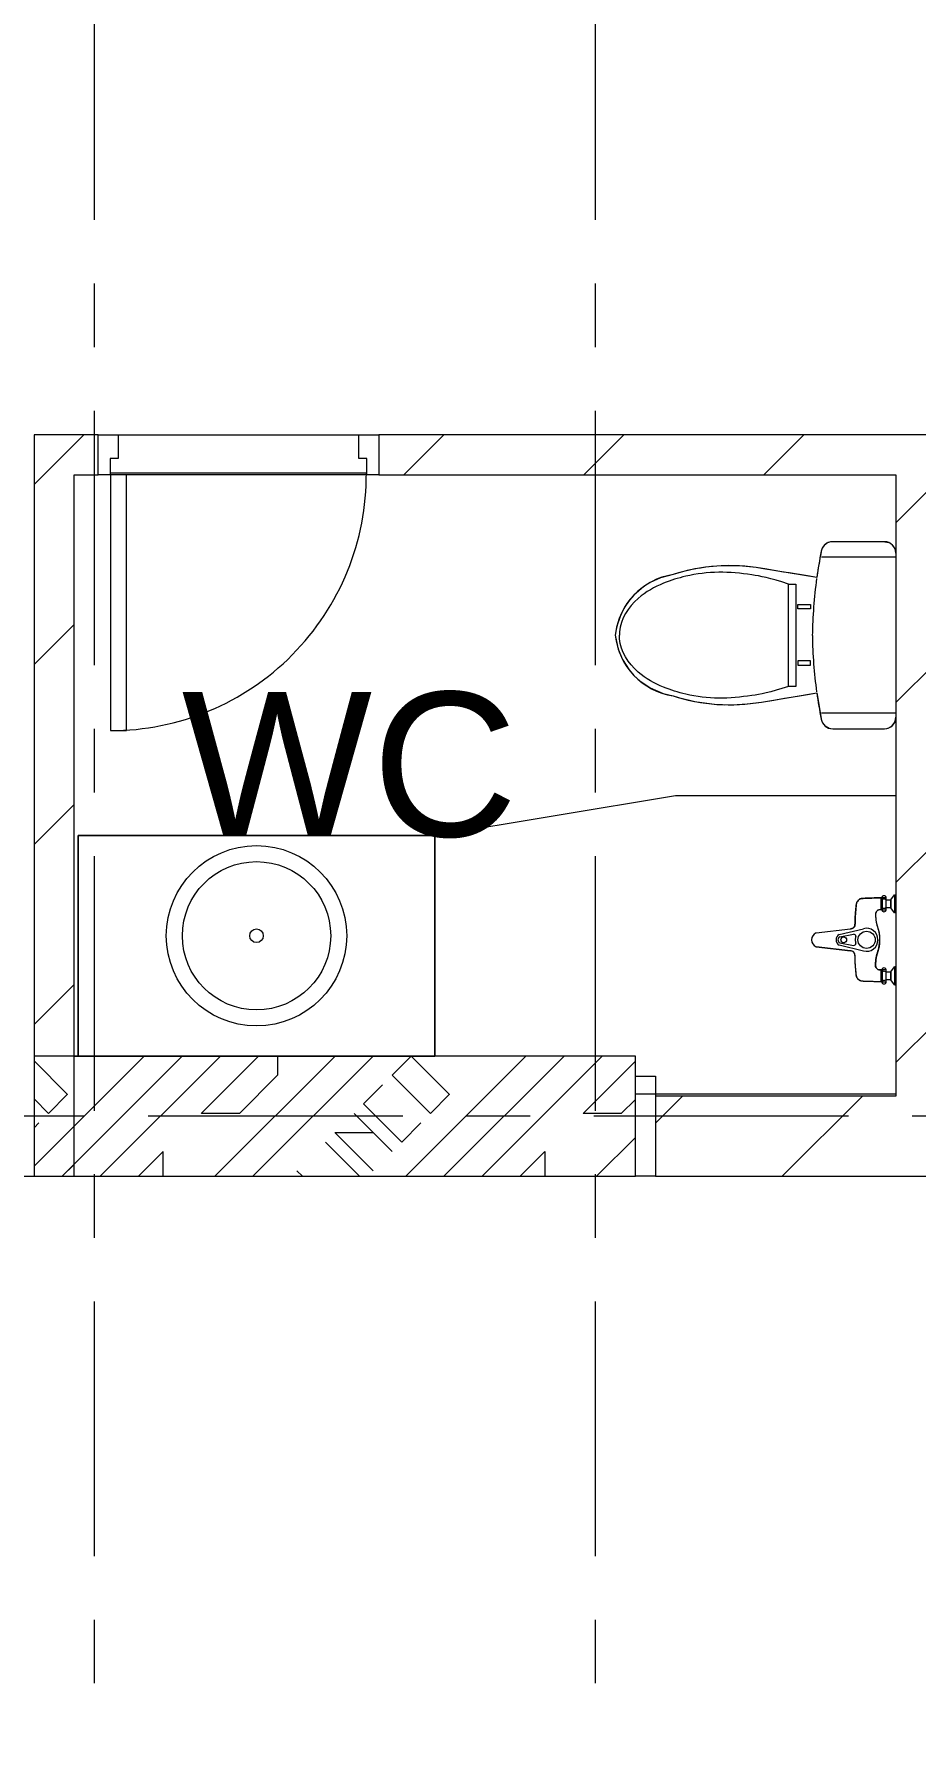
# Model space of a CAD drawing. Header units: millimetres. Extents: x -20144 to 117583, y -11426 to 48263.
# Drawn here: x 23300 to 25500, y 31408 to 35650 of the extents above; entities that cross this region are included whole.
import ezdxf

# ---------------------------------------------------------------- set-up
doc = ezdxf.new("R2010")
doc.units = ezdxf.units.MM
doc.linetypes.add('Grid Line', pattern=[22.225, 12.7, -3.175, 3.175, -3.175])
for name, color, linetype, lineweight in [('CHU', 181, 'Continuous', 5), ('CUA', 31, 'Continuous', 9), ('HATCH-TUONG', 152, 'Continuous', 9), ('NET CAT', 3, 'Continuous', 5), ('NET-CAT', 3, 'Continuous', 9), ('NET-THAY', 2, 'Continuous', 15), ('THIET-BI', 44, 'Continuous', 5), ('TRUC', 225, 'Continuous', 5)]:
    doc.layers.add(name, color=color, linetype=linetype, lineweight=lineweight)
doc.styles.add('Arial', font='arial.ttf', dxfattribs={"height": 360})
pattern_1 = [(45, (0, 0), (-224.5064, 224.5064), [])]

# ---------------------------------------------------------------- blocks, each defined once
blk = doc.blocks.new('X-XI - X-XI-V33-MẶT BẰNG TẦNG 24')
at = {"layer": 'THIET-BI'}
for p, q in [((-230.6, -16.8), (-233.2, -33.2)), ((-233.2, -29), (-233.2, -157.9)), ((-233.2, -29), (-233.2, -157.9)), ((-233.2, -33.2), (-233.2, -45)), ((-227.9, -12.2), (-230.6, -16.8)), ((-222, -6.1), (-227.9, -12.2)), ((-212.4, -1.2), (-222, -6.1)), ((-204.7, -0.1), (-212.4, -1.2)), ((-194.6, -0.1), (-194.6, -185.7)), ((194.6, -0.1), (194.6, -186.1)), ((215, -2.1), (204.6, -0.1)), ((219.3, -4.2), (215, -2.1)), ((224.8, -8.5), (219.3, -4.2)), ((227.7, -12), (224.8, -8.5)), ((231.6, -19.3), (227.7, -12)), ((233.2, -29), (231.6, -19.3)), ((233.2, -157.9), (233.2, -29)), ((233.2, -157.9), (233.2, -29)), ((233.2, -157.9), (233.2, -29)), ((-233.2, -45), (-233.2, -157.9)), ((-233.2, -157.9), (-232.9, -162.1)), ((-232.9, -162.1), (-231, -169.1)), ((-231, -169.1), (-228, -174.5)), ((226.5, -176.5), (231.9, -166.7)), ((231.9, -166.7), (233.2, -157.9)), ((-228, -174.5), (-224.2, -178.9)), ((-224.2, -178.9), (-216.9, -183.9)), ((-216.9, -183.9), (-209.4, -186.4)), ((-209.4, -186.4), (-202.4, -187.7)), ((-202.4, -187.7), (-192, -189.7)), ((-192, -189.7), (-184.2, -191.1)), ((-184.2, -191.1), (-168, -193.8)), ((-168, -193.8), (-149.9, -196.6)), ((-143.8, -197.5), (-166.7, -335.2)), ((-143.8, -197.5), (-166.7, -335.2)), ((-149.9, -196.6), (-143.8, -197.5)), ((-143.8, -197.5), (-147.8, -221.1)), ((143.8, -197.5), (212.9, -185.5)), ((166.7, -335.2), (143.8, -197.5)), ((166.7, -335.2), (143.8, -197.5)), ((146.9, -216.1), (143.8, -197.5)), ((212.9, -185.5), (220.8, -181.7)), ((220.8, -181.7), (226.5, -176.5)), ((-147.8, -221.1), (-155.3, -266.3)), ((-127.7, -249.9), (127.7, -249.9)), ((-127.7, -267.8), (-127.7, -249.9)), ((-76.6, -213.5), (-66.1, -213.5)), ((-76.6, -245), (-76.6, -213.5)), ((-66.1, -245), (-76.6, -245)), ((-66.1, -213.5), (-66.1, -245)), ((64, -213.5), (64, -245)), ((74.4, -213.5), (64, -213.5)), ((64, -245), (74.4, -245)), ((74.4, -245), (74.4, -213.5)), ((127.7, -249.9), (127.7, -267.8)), ((151.8, -245.3), (146.9, -216.1)), ((157.2, -277.8), (151.8, -245.3)), ((-157.7, -280.9), (-161.5, -303.8)), ((-155.3, -266.3), (-157.7, -280.9)), ((-8.6, -267.8), (-127.7, -267.8)), ((127.7, -267.8), (-8.6, -267.8)), ((161.7, -304.9), (157.2, -277.8)), ((-164.6, -322), (-168.9, -349)), ((-161.5, -303.8), (-164.6, -322)), ((166.7, -335.2), (161.7, -304.9)), ((171.6, -371), (166.7, -335.2)), ((-171, -365.1), (-172.5, -383)), ((-168.9, -349), (-171, -365.1)), ((173.2, -395.8), (171.6, -371)), ((-172.5, -383), (-173.5, -402.2)), ((-173.5, -402.2), (-173.1, -436.1)), ((173.5, -426.5), (173.2, -395.8)), ((-173.1, -436.1), (-172.5, -446.5)), ((-172.5, -446.5), (-169.6, -474.8)), ((165.2, -502.3), (172.5, -446.5)), ((172.5, -446.5), (173.5, -426.5)), ((-169.6, -474.8), (-166.5, -495.3)), ((-166.5, -495.3), (-161.1, -520.9)), ((161.7, -518.5), (165.2, -502.3)), ((-161.1, -520.9), (-151.4, -555.9)), ((151.4, -555.9), (155.1, -543.7)), ((155.1, -543.7), (161.7, -518.5)), ((-151.4, -555.9), (-143.5, -587)), ((-143.5, -587), (-131.8, -612.8)), ((131.6, -613.2), (145.5, -581)), ((145.5, -581), (151.4, -555.9)), ((-131.8, -612.8), (-121.7, -628.9)), ((-121.7, -628.9), (-100.2, -653.8)), ((114.1, -638.9), (131.6, -613.2)), ((-100.2, -653.8), (-87.5, -664.8)), ((-87.5, -664.8), (-69.9, -676.9)), ((-69.9, -676.9), (-49.6, -687.2)), ((60.8, -681.9), (86, -665.9)), ((86, -665.9), (100.2, -653.8)), ((100.2, -653.8), (114.1, -638.9)), ((-49.6, -687.2), (-19.9, -696.9)), ((-19.9, -696.9), (0, -700.2)), ((0, -700.2), (34.6, -692.9)), ((34.6, -692.9), (60.8, -681.9))]:
    blk.add_line(p, q, dxfattribs=at)
for centre, radius, start, end in [((-204.3, -29), 29, 90.9417, 180), ((-204.3, -29), 29, 90.3287, 180), ((204.3, -29), 29, 0, 89.6713), ((204.3, -29), 29, 360, 89.0583), ((-204.3, -157.9), 29, 180, 259.8599), ((-204.3, -157.9), 29, 180, 259.8599), ((204.3, -157.9), 29, 280.1401, 360), ((204.3, -157.9), 29, 280.1401, 0), ((18.1, 960), 1168.8, 258.7762, 262.0348), ((18.1, 960), 1168.8, 258.7762, 262.0348), ((18.1, 960), 1168.8, 262.1447, 269.1633), ((-16, 957.7), 1166.4, 270.8375, 277.7683), ((-18.1, 960), 1168.8, 277.9652, 281.2238), ((-18.1, 960), 1168.8, 277.9652, 281.2238), ((287.1, -414.4), 460.7, 170.0941, 197.8856), ((287.1, -414.4), 460.7, 170.0941, 197.8856), ((-287.1, -414.4), 460.7, 342.1144, 9.9059), ((-287.1, -414.4), 460.7, 342.1144, 9.9059), ((18.2, -529.6), 171.6, 188.8267, 263.9098), ((18.2, -529.6), 171.6, 188.8267, 263.9098), ((-18.2, -529.6), 171.6, 276.0902, 351.1733), ((-18.2, -529.6), 171.6, 276.0902, 351.1733)]:
    blk.add_arc(centre, radius, start, end, dxfattribs=at)
for points in [[(-127.7, -267.8), (-143.4, -315.6), (-152.2, -364.8), (-160.3, -442.2), (-151, -516.8), (-129.6, -585.3), (-93.5, -652), (-37.5, -689.3), (-2.9, -689.4), (0, -689.4)], [(127.7, -267.8), (143.4, -315.6), (152.2, -364.8), (160.3, -442.2), (151, -516.8), (129.6, -585.3), (93.5, -652), (37.5, -689.3), (2.9, -689.4), (0, -689.4)]]:
    blk.add_open_spline(points, degree=3, knots=[12.724379, 12.724379, 12.724379, 12.724379, 75.096459, 151.912755, 228.70098, 282.501534, 351.034079, 439.49288, 447.51098, 447.51098, 447.51098, 447.51098], dxfattribs=at)
blk = doc.blocks.new('X-LA1 - X-LA-629888-MẶT BẰNG TẦNG 24')
at = {"layer": 'THIET-BI'}
for p, q in [((-445, 550), (445, 550)), ((-445, 0), (-445, 550)), ((445, 550), (-445, 550)), ((-445, 550), (-445, 0)), ((445, 550), (445, 0)), ((445, 0), (445, 550)), ((445, 0), (-445, 0)), ((-445, 0), (445, 0))]:
    blk.add_line(p, q, dxfattribs=at)
for radius in [225, 185, 17]:
    blk.add_circle((0, 300), radius, dxfattribs=at)
blk = doc.blocks.new('CUA WC - Type 1-374201-MẶT BẰNG TẦNG 24')
at = {"layer": 'CUA', "lineweight": 5}
for p, q in [((-248.5, -52.3), (-248.5, 47.7)), ((-248.5, 47.7), (-198.5, 47.7)), ((-198.5, 47.7), (-198.5, -11.3)), ((401.5, 47.7), (451.5, 47.7)), ((401.5, -11.3), (401.5, 47.7)), ((451.5, 47.7), (451.5, -52.3)), ((-218.5, -11.3), (-218.5, -52.3)), ((-198.5, -11.3), (-218.5, -11.3)), ((421.5, -11.3), (401.5, -11.3)), ((421.5, -52.3), (421.5, -11.3)), ((-218.5, -52.3), (-248.5, -52.3)), ((451.5, -52.3), (421.5, -52.3))]:
    blk.add_line(p, q, dxfattribs=at)
at = {"layer": 'CUA'}
for p, q in [((-177.5, -52.3), (-217.5, -52.3)), ((-217.5, -52.3), (-217.5, -690.3)), ((-177.5, -690.3), (-177.5, -52.3)), ((-217.5, -690.3), (-177.5, -690.3))]:
    blk.add_line(p, q, dxfattribs=at)
at = {"layer": 'CUA', "lineweight": 5}
blk.add_arc((-217.5, -52.3), 638, 270, 0.5, dxfattribs=at)
blk = doc.blocks.new('X-SEN - X-SEN-626363-MẶT BẰNG TẦNG 24')
at = {"layer": 'THIET-BI'}
for p, q in [((-27.3, 113.1), (-17.5, 199.2)), ((-17.5, 199.2), (-27.3, 113.1)), ((17.5, 199.2), (27.3, 113.1)), ((17.5, 199.2), (27.3, 113.1)), ((-12.9, 141.7), (-27.6, 80.8)), ((-7.7, 139.6), (-13.8, 105.5)), ((7.7, 139.6), (13.8, 105.5)), ((12.9, 141.7), (27.6, 80.8)), ((-112.5, 3.8), (-99.9, 12.6)), ((-112.5, 3.8), (-99.9, 12.6)), ((-112.5, 0), (-112.5, 3.8)), ((-112.5, 3.8), (-112.5, 0)), ((-67.5, 3.8), (-112.5, 3.8)), ((-67.5, 0), (-112.5, 0)), ((-112.5, 0), (-67.5, 0)), ((-107.2, 34.3), (-105.1, 34.3)), ((-107.2, 34.3), (-72.8, 34.3)), ((-99.9, 25.3), (-107.2, 25.3)), ((-72.8, 25.3), (-107.2, 25.3)), ((-105.1, 34.3), (-105.1, 37.2)), ((-105.1, 37.2), (-74.9, 37.2)), ((-105.1, 34.3), (-105.1, 37.2)), ((-74.9, 34.3), (-105.1, 34.3)), ((-99.9, 12.6), (-99.9, 25.3)), ((-99.9, 12.6), (-99.9, 25.3)), ((-99.9, 12.6), (-80.1, 12.6)), ((-80.1, 12.6), (-99.9, 12.6)), ((-80.1, 25.3), (-80.1, 12.6)), ((-72.8, 25.3), (-80.1, 25.3)), ((-80.1, 25.3), (-80.1, 12.6)), ((-80.1, 12.6), (-67.5, 3.8)), ((-80.1, 12.6), (-67.5, 3.8)), ((-74.9, 37.2), (-74.9, 34.3)), ((-74.9, 37.2), (-74.9, 34.3)), ((-74.9, 34.3), (-72.8, 34.3)), ((-67.5, 3.8), (-67.5, 0)), ((-67.5, 0), (-67.5, 3.8)), ((67.5, 3.8), (80.1, 12.6)), ((67.5, 3.8), (80.1, 12.6)), ((67.5, 0), (67.5, 3.8)), ((112.5, 3.8), (67.5, 3.8)), ((67.5, 0), (67.5, 3.8)), ((112.5, 0), (67.5, 0)), ((112.5, 0), (67.5, 0)), ((72.8, 34.3), (74.9, 34.3)), ((72.8, 34.3), (107.2, 34.3)), ((80.1, 25.3), (72.8, 25.3)), ((107.2, 25.3), (72.8, 25.3)), ((74.9, 34.3), (74.9, 37.2)), ((74.9, 37.2), (105.1, 37.2)), ((74.9, 34.3), (74.9, 37.2)), ((105.1, 34.3), (74.9, 34.3)), ((80.1, 12.6), (80.1, 25.3)), ((80.1, 12.6), (80.1, 25.3)), ((99.9, 12.6), (80.1, 12.6)), ((80.1, 12.6), (99.9, 12.6)), ((99.9, 12.6), (80.1, 12.6)), ((99.9, 25.3), (99.9, 12.6)), ((107.2, 25.3), (99.9, 25.3)), ((99.9, 25.3), (99.9, 12.6)), ((99.9, 12.6), (112.5, 3.8)), ((99.9, 12.6), (112.5, 3.8)), ((105.1, 37.2), (105.1, 34.3)), ((105.1, 37.2), (105.1, 34.3)), ((105.1, 34.3), (107.2, 34.3)), ((112.5, 3.8), (112.5, 0)), ((112.5, 3.8), (112.5, 0))]:
    blk.add_line(p, q, dxfattribs=at)
for centre, radius in [((0, 130.1), 7.2), ((0, 73.2), 21.5)]:
    blk.add_circle(centre, radius, dxfattribs=at)
for centre, radius, start, end in [((0, 191), 19.3, 25.0481, 154.9519), ((0, 191), 19.3, 25.0481, 154.9519), ((0, 134.7), 14.7, 28.4144, 151.5856), ((0, 136.6), 8.24, 21.1294, 158.8706), ((-9.4, 104.7), 4.5, 169.8444, 285.9297), ((-0.4, 73.2), 28.3, 89.2517, 105.9297), ((0.4, 73.2), 28.3, 74.0703, 90.7483), ((9.4, 104.7), 4.5, 254.0703, 10.1556), ((-0.4, 73.2), 28.3, 164.3307, 270.7483), ((0.4, 73.2), 28.3, 269.2517, 15.6693), ((-102.9, 29.8), 6.9, 148.0246, 211.9754), ((-102.9, 29.8), 6.9, 148.0246, 211.9754), ((-107.2, 32.5), 1.8, 90, 148.0246), ((-107.2, 32.5), 1.8, 90, 148.0246), ((-107.2, 27.1), 1.8, 211.9754, 270), ((-107.2, 27.1), 1.8, 211.9754, 270), ((-112.5, 29.8), 6.9, 319.2845, 40.7155), ((-94.4, 29.8), 6.9, 139.2845, 220.7155), ((-85.4, 29.8), 6.9, 319.2845, 40.7155), ((-67.5, 29.8), 6.9, 139.2845, 220.7155), ((-72.8, 32.5), 1.8, 31.9754, 90), ((-72.8, 32.5), 1.8, 31.9754, 90), ((-72.8, 27.1), 1.8, 270, 328.0246), ((-72.8, 27.1), 1.8, 270, 328.0246), ((-77.1, 29.8), 6.9, 328.0246, 31.9754), ((-77.1, 29.8), 6.9, 328.0246, 31.9754), ((77.1, 29.8), 6.9, 148.0246, 211.9754), ((77.1, 29.8), 6.9, 148.0246, 211.9754), ((72.8, 32.5), 1.8, 90, 148.0246), ((72.8, 32.5), 1.8, 90, 148.0246), ((72.8, 27.1), 1.8, 211.9754, 270), ((72.8, 27.1), 1.8, 211.9754, 270), ((67.5, 29.8), 6.9, 319.2845, 40.7155), ((85.6, 29.8), 6.9, 139.2845, 220.7155), ((94.6, 29.8), 6.9, 319.2845, 40.7155), ((112.5, 29.8), 6.9, 139.2845, 220.7155), ((107.2, 32.5), 1.8, 31.9754, 90), ((107.2, 32.5), 1.8, 31.9754, 90), ((107.2, 27.1), 1.8, 270, 328.0246), ((107.2, 27.1), 1.8, 270, 328.0246), ((102.9, 29.8), 6.9, 328.0246, 31.9754), ((102.9, 29.8), 6.9, 328.0246, 31.9754)]:
    blk.add_arc(centre, radius, start, end, dxfattribs=at)
for points, knots in [([(-105.1, 37.2), (-105.1, 39.1), (-104.9, 42.9), (-104.6, 50.4), (-104.3, 58), (-104.1, 65.5), (-103.9, 70.3), (-103.8, 73.6), (-103.7, 75.5), (-103.7, 76.9), (-103.6, 78.3), (-103.6, 79.5), (-103.6, 80.5), (-103.6, 81.2), (-103.5, 81.8), (-103.5, 82.3), (-103.5, 82.7), (-103.4, 83.3), (-103.3, 84.3), (-103.2, 85.5), (-103.1, 86.6), (-102.8, 87.6), (-102.6, 88.2), (-102.3, 88.9), (-101.9, 89.7), (-101.3, 90.8), (-100.4, 91.9), (-99.2, 93.4), (-97.8, 94.7), (-96.2, 95.8), (-95, 96.6), (-93.7, 97.2), (-92.4, 97.7), (-91.2, 98.1), (-90.3, 98.4), (-89.7, 98.5), (-89.3, 98.6), (-88.8, 98.7), (-88, 98.8), (-86.8, 99), (-85.6, 99.1), (-84.7, 99.1), (-84, 99.2), (-83.3, 99.3), (-82.3, 99.4), (-81.2, 99.5), (-79.7, 99.6), (-76.9, 99.8), (-72.8, 100.2), (-67.2, 100.7), (-61.6, 101.2), (-56, 101.5), (-51.7, 101.8), (-48.8, 101.9), (-47.3, 101.9), (-46.1, 101.9), (-45.1, 102), (-44.4, 102), (-43.6, 102), (-42.6, 102), (-41.4, 102), (-40.1, 102), (-39.3, 102.1), (-38.8, 102.1), (-38.5, 102.2), (-38.1, 102.2), (-37.6, 102.3), (-36.8, 102.4), (-35.6, 102.6), (-34.3, 103), (-33.2, 103.5), (-32.5, 104), (-31.7, 104.6), (-30.5, 105.7), (-29, 107.6), (-27.9, 110.1), (-27.4, 112), (-27.3, 113.1)], [-1, -1, -1, -1, -0.958333, -0.916667, -0.833333, -0.791667, -0.75, -0.729167, -0.71875, -0.708333, -0.697917, -0.6875, -0.682292, -0.677083, -0.671875, -0.669271, -0.666667, -0.661458, -0.65625, -0.645833, -0.635417, -0.630208, -0.625, -0.619792, -0.614583, -0.604167, -0.59375, -0.583333, -0.5625, -0.552083, -0.541667, -0.53125, -0.520833, -0.510417, -0.505208, -0.5, -0.497396, -0.494792, -0.489583, -0.479167, -0.46875, -0.463542, -0.458333, -0.453125, -0.447917, -0.4375, -0.427083, -0.416667, -0.375, -0.333333, -0.291667, -0.25, -0.208333, -0.197917, -0.1875, -0.177083, -0.171875, -0.166667, -0.161458, -0.15625, -0.145833, -0.135417, -0.130208, -0.127604, -0.125, -0.122396, -0.119792, -0.114583, -0.104167, -0.09375, -0.083333, -0.078125, -0.072917, -0.0625, -0.041667, -0.020833, 0, 0, 0, 0]), ([(-105.1, 37.2), (-104.5, 52.3), (-103.9, 68.7), (-103.3, 87.5), (-99.6, 93.9), (-92.4, 98.5), (-72.6, 100.1), (-54, 102.2), (-33.9, 102), (-28.7, 107.4), (-27.8, 111), (-27.3, 113.1)], [0, 0, 0, 0, 45.441328, 49.333631, 56.110562, 66.562664, 73.682324, 114.966912, 125.570438, 129.900151, 136.284558, 136.284558, 136.284558, 136.284558]), ([(27.3, 113.1), (27.4, 112), (27.9, 110.1), (29, 107.6), (30.5, 105.7), (31.7, 104.6), (32.5, 104), (33.2, 103.5), (34.3, 103), (35.6, 102.6), (36.8, 102.4), (37.6, 102.3), (38.1, 102.2), (38.5, 102.2), (38.8, 102.1), (39.3, 102.1), (40.1, 102), (41.4, 102), (42.6, 102), (43.6, 102), (44.4, 102), (45.1, 102), (46.1, 101.9), (47.3, 101.9), (48.8, 101.9), (51.7, 101.8), (56, 101.5), (61.6, 101.2), (67.2, 100.7), (72.8, 100.2), (76.9, 99.8), (79.7, 99.6), (81.2, 99.5), (82.3, 99.4), (83.3, 99.3), (84, 99.2), (84.7, 99.1), (85.6, 99.1), (86.8, 99), (88, 98.8), (88.9, 98.7), (89.6, 98.5), (90.3, 98.4), (91.2, 98.1), (92.4, 97.7), (93.7, 97.2), (95, 96.6), (96.2, 95.8), (97.4, 95), (98.5, 94), (99.5, 93), (100.4, 91.9), (101.3, 90.8), (101.9, 89.7), (102.3, 88.9), (102.6, 88.2), (102.8, 87.6), (103.1, 86.6), (103.2, 85.7), (103.3, 84.8), (103.4, 84.1), (103.4, 83.5), (103.4, 83), (103.5, 82.5), (103.5, 81.9), (103.6, 81), (103.6, 79.8), (103.6, 78.3), (103.7, 76.9), (103.7, 75.5), (103.8, 73.6), (103.9, 68.4), (104.2, 61.7), (104.5, 54.2), (104.7, 48.5), (104.9, 42.9), (105.1, 39.1), (105.1, 37.2)], [-1, -1, -1, -1, -0.979167, -0.958333, -0.9375, -0.927083, -0.921875, -0.916667, -0.90625, -0.895833, -0.885417, -0.880208, -0.877604, -0.875, -0.872396, -0.869792, -0.864583, -0.854167, -0.84375, -0.838542, -0.833333, -0.828125, -0.822917, -0.8125, -0.802083, -0.791667, -0.75, -0.708333, -0.666667, -0.625, -0.583333, -0.572917, -0.5625, -0.552083, -0.546875, -0.541667, -0.536458, -0.53125, -0.520833, -0.510417, -0.505208, -0.5, -0.494792, -0.489583, -0.479167, -0.46875, -0.458333, -0.447917, -0.4375, -0.427083, -0.416667, -0.40625, -0.395833, -0.385417, -0.380208, -0.375, -0.369792, -0.364583, -0.354167, -0.348958, -0.34375, -0.338542, -0.335938, -0.333333, -0.328125, -0.322917, -0.3125, -0.302083, -0.291667, -0.28125, -0.270833, -0.25, -0.166667, -0.125, -0.083333, -0.041667, 0, 0, 0, 0]), ([(105.1, 37.2), (104.5, 52.3), (103.9, 68.7), (103.3, 87.5), (99.6, 93.9), (92.4, 98.5), (72.6, 100.1), (54, 102.2), (33.9, 102), (28.7, 107.4), (27.8, 111), (27.3, 113.1)], [0, 0, 0, 0, 45.441328, 49.333631, 56.110562, 66.562664, 73.682324, 114.966912, 125.570438, 129.900151, 136.284558, 136.284558, 136.284558, 136.284558]), ([(-74.9, 37.2), (-74.9, 39.9), (-75, 44.9), (-67.9, 51.6), (-55.3, 50.7), (-39.4, 48.7), (-24.4, 43.4), (-11.8, 40.7), (0, 41)], [0, 0, 0, 0, 8.475038, 15.961674, 29.255673, 47.963091, 70.422589, 93.837243, 93.837243, 93.837243, 93.837243]), ([(0, 41), (-2, 40.9), (-5.6, 40.9), (-10.3, 41.2), (-14.4, 41.6), (-18, 42.2), (-21.2, 42.9), (-24.2, 43.7), (-27.1, 44.6), (-30, 45.4), (-32.9, 46.3), (-35.8, 47.2), (-38.8, 47.9), (-41.8, 48.6), (-45.1, 49.2), (-48.4, 49.8), (-51.8, 50.2), (-54.8, 50.5), (-56.9, 50.7), (-58.1, 50.8), (-59, 50.9), (-59.9, 51), (-60.8, 51), (-61.5, 51), (-62.1, 51), (-62.6, 51), (-63, 51), (-63.6, 51), (-64.4, 50.9), (-65.1, 50.8), (-65.7, 50.7), (-66.1, 50.6), (-66.5, 50.5), (-67.1, 50.4), (-68.1, 50.1), (-69.1, 49.6), (-70.1, 49), (-71.1, 48.3), (-72, 47.4), (-72.8, 46.6), (-73.3, 45.8), (-73.8, 45.1), (-74.1, 44.3), (-74.4, 43.5), (-74.6, 42.6), (-74.7, 41.9), (-74.8, 41.3), (-74.8, 40.9), (-74.9, 40.4), (-74.9, 39.8), (-74.9, 38.8), (-74.9, 37.9), (-74.9, 37.2)], [-1, -1, -1, -1, -0.958333, -0.916667, -0.875, -0.833333, -0.791667, -0.75, -0.708333, -0.666667, -0.625, -0.583333, -0.541667, -0.5, -0.458333, -0.416667, -0.375, -0.333333, -0.3125, -0.302083, -0.291667, -0.28125, -0.270833, -0.260417, -0.255208, -0.25, -0.244792, -0.239583, -0.229167, -0.21875, -0.213542, -0.208333, -0.203125, -0.197917, -0.1875, -0.166667, -0.15625, -0.145833, -0.125, -0.114583, -0.104167, -0.09375, -0.083333, -0.072917, -0.0625, -0.052083, -0.046875, -0.041667, -0.036458, -0.03125, -0.020833, 0, 0, 0, 0]), ([(74.9, 37.2), (74.9, 39.9), (75, 44.9), (67.9, 51.6), (55.3, 50.7), (39.4, 48.7), (24.4, 43.4), (11.8, 40.7), (0, 41)], [0, 0, 0, 0, 8.475038, 15.961674, 29.255673, 47.963091, 70.422589, 93.837243, 93.837243, 93.837243, 93.837243]), ([(74.9, 37.2), (74.9, 37.9), (74.9, 38.8), (74.9, 39.8), (74.9, 40.4), (74.8, 40.9), (74.8, 41.3), (74.7, 41.9), (74.6, 42.6), (74.4, 43.5), (74.2, 44.1), (73.9, 44.7), (73.7, 45.2), (73.3, 45.8), (72.8, 46.6), (72, 47.4), (71.1, 48.3), (70.1, 49), (69.1, 49.6), (68.1, 50.1), (67.1, 50.4), (66.5, 50.5), (66.1, 50.6), (65.7, 50.7), (65.1, 50.8), (64.4, 50.9), (63.6, 51), (63, 51), (62.4, 51), (61.7, 51), (60.8, 51), (59.9, 51), (59, 50.9), (58.1, 50.8), (56.9, 50.7), (54.8, 50.5), (51.8, 50.2), (48.4, 49.8), (45.1, 49.2), (41.8, 48.6), (38.8, 47.9), (35.8, 47.2), (32.9, 46.3), (30, 45.4), (27.1, 44.6), (24.2, 43.7), (21.2, 42.9), (18, 42.2), (14.4, 41.6), (10.3, 41.2), (5.6, 40.9), (2, 40.9), (0, 41)], [-1, -1, -1, -1, -0.979167, -0.96875, -0.963542, -0.958333, -0.953125, -0.947917, -0.9375, -0.927083, -0.916667, -0.911458, -0.90625, -0.895833, -0.885417, -0.875, -0.854167, -0.84375, -0.833333, -0.8125, -0.802083, -0.796875, -0.791667, -0.786458, -0.78125, -0.770833, -0.760417, -0.755208, -0.75, -0.739583, -0.729167, -0.71875, -0.708333, -0.697917, -0.6875, -0.666667, -0.625, -0.583333, -0.541667, -0.5, -0.458333, -0.416667, -0.375, -0.333333, -0.291667, -0.25, -0.208333, -0.166667, -0.125, -0.083333, -0.041667, 0, 0, 0, 0])]:
    blk.add_open_spline(points, degree=3, knots=knots, dxfattribs=at)

msp = doc.modelspace()

# ---------------------------------------------------------------- hatches: boundary and pattern name
at = {"layer": 'HATCH-TUONG', "lineweight": 5}
h = msp.add_hatch(dxfattribs=at)
h.set_pattern_fill('FP_2', color=256, style=0, pattern_type=2)
h.set_pattern_definition(pattern_1)
h.paths.add_polyline_path([(29150.4, 34549.9), (29150.4, 34649.9), (27950.5, 34649.9), (27950.5, 34549.9), (28063.7, 34549.9)], flags=0)
h.paths.add_polyline_path([(27250.5, 34549.9), (27250.5, 34649.9), (24160.4, 34649.9), (24160.4, 34549.9), (26346.7, 34549.9)], flags=0)
h.paths.add_polyline_path([(23400.4, 34549.9), (23460.4, 34549.9), (23460.4, 34649.9), (23300.4, 34649.9), (23300.4, 34549.9)], flags=0)
h = msp.add_hatch(dxfattribs=at)
h.set_pattern_fill('FP_2', color=256, style=0, pattern_type=2)
h.set_pattern_definition(pattern_1)
h.paths.add_polyline_path([(23400.4, 32999.9), (23400.4, 34549.9), (23300.4, 34549.9), (23300.4, 32999.9)], flags=0)
h = msp.add_hatch(dxfattribs=at)
h.set_pattern_fill('FP_2', color=256, style=0, pattern_type=2)
h.set_pattern_definition(pattern_1)
h.paths.add_polyline_path([(25550.4, 32999.9), (25550.4, 34549.9), (25450.4, 34549.9), (25450.4, 32999.9), (25488.2, 32999.9)], flags=0)
h = msp.add_hatch(dxfattribs=at)
h.set_pattern_fill('FP_2', color=256, style=0, pattern_type=2)
h.set_pattern_definition(pattern_1)
h.paths.add_polyline_path([(23400.4, 32799.9), (23400.4, 32999.9), (22960.5, 32999.9), (22960.5, 32799.9)], flags=0)
h.paths.add_polyline_path([(21637.5, 32799.9), (21637.5, 32999.9), (17075.5, 32999.9), (17075.5, 32799.9), (21195.6, 32799.9)], flags=0)
h = msp.add_hatch(dxfattribs=at)
h.set_pattern_fill('FP_2', color=256, style=0, pattern_type=2)
h.set_pattern_definition(pattern_1)
h.paths.add_polyline_path([(29350.4, 32799.9), (29350.4, 32999.9), (24850.4, 32999.9), (24850.4, 32799.9), (28063.7, 32799.9)], flags=0)
at = {"layer": 'NET CAT'}
h = msp.add_hatch(dxfattribs=at)
h.set_pattern_fill('FP_1', color=256, style=0, pattern_type=2)
h.set_pattern_definition([(45, (95.25, 0), (-476.246, 476.246), []), (45, (190.5, 0), (-476.246, 476.246), []), (45, (0, 0), (-476.246, 476.246), []), (45, (476.25, 0), (-476.246, 476.246), []), (45, (571.5, 0), (-476.246, 476.246), []), (0, (381, 95.25), (0, 952.5), [95.25, -857.25]), (0, (476.25, 190.5), (0, 952.5), [95.25, -857.25]), (45, (381, 95.25), (0, 952.491), [134.684, -1212.342]), (45, (476.25, 95.25), (0, 952.491), [134.684, -1212.342]), (0, (381, 95.25), (0, 952.5), [95.25, -857.25]), (90, (-95.25, 95.25), (-952.5, 6e-14), [95.25, -857.25]), (90, (0, 95.25), (-952.5, 6e-14), [190.5, -762]), (45, (-95.25, 190.5), (0, 952.491), [134.684, -1212.342]), (90, (762, 381), (-952.5, 6e-14), [95.25, -857.25]), (0, (666.75, 381), (0, 952.5), [95.25, -857.25]), (45, (666.75, 381), (0, 952.491), [134.683, -1212.342]), (0, (857.25, 95.25), (0, 952.5), [95.25, -857.25]), (0, (857.25, 571.5), (0, 952.5), [95.25, -857.25]), (90, (1047.75, 666.75), (-952.5, 6e-14), [95.25, -857.25]), (45, (857.25, 571.5), (0, 952.491), [269.367, -1077.66]), (45, (952.5, 571.5), (0, 952.491), [134.683, -1212.342]), (45, (1143, 762), (0, 952.491), [134.684, -1212.342]), (0, (1143, 857.25), (0, 952.5), [95.25, -857.25]), (90, (1143, 762), (-952.5, 6e-14), [95.25, -857.25]), (0, (476.25, 762), (0, 952.5), [95.25, -857.25]), (0, (666.75, 857.25), (0, 952.5), [95.25, -857.25]), (90, (571.5, 762), (-952.5, 6e-14), [95.25, -857.25]), (90, (666.75, 762), (-952.5, 6e-14), [95.25, -857.25]), (45, (476.25, 762), (0, 952.491), [134.684, -1212.342]), (45, (666.75, 762), (0, 952.491), [134.683, -1212.342]), (135, (119, 214.8), (-952.491, 6e-14), [134.684, -1212.342]), (135, (238.1, 333.4), (-952.491, 6e-14), [134.684, -1212.342]), (135, (309.56, 404.8), (-952.491, 6e-14), [134.684, -1212.342]), (135, (333.4, 428.6), (-952.491, 6e-14), [134.683, -1212.342]), (135, (381, 476.25), (-952.491, 6e-14), [134.683, -1212.342]), (135, (404.8, 500.06), (-952.491, 6e-14), [134.684, -1212.342]), (135, (476.25, 571.5), (-952.491, 6e-14), [134.683, -1212.342]), (135, (523.9, 619.1), (-952.491, 6e-14), [134.684, -1212.342]), (45, (119, 214.8), (0, 952.491), [95.25, -1251.776]), (45, (238.1, 333.4), (0, 952.491), [67.36, -1279.665]), (45, (404.8, 500.06), (0, 952.491), [67.36, -1279.665]), (45, (309.56, 595.3), (0, 952.491), [67.36, -1279.665]), (45, (476.25, 571.5), (0, 952.491), [67.36, -1279.665]), (45, (381, 666.75), (0, 952.491), [67.36, -1279.665]), (0, (24.2, 309.5), (0, 952.5), [190.043, -762.457]), (0, (238.1, 523.9), (0, 952.5), [95.25, -857.25])])
h.paths.add_polyline_path([(24800.5, 32799.9), (24800.5, 33099.9), (23300.5, 33099.9), (23300.5, 32799.9), (24629.7, 32799.9)], flags=0)

# ---------------------------------------------------------------- linework, layer by layer
at = {"layer": 'NET CAT', "lineweight": 13}
for p, q in [((24800.5, 33099.9), (23300.5, 33099.9)), ((23300.5, 33099.9), (23300.5, 32799.9)), ((24800.5, 32799.9), (24800.5, 33099.9)), ((23300.5, 32799.9), (24800.5, 32799.9))]:
    msp.add_line(p, q, dxfattribs=at)
at = {"layer": 'NET-CAT', "lineweight": 15}
for p, q in [((23460.4, 34649.9), (23300.4, 34649.9)), ((23300.4, 34649.9), (23300.4, 34549.9)), ((23460.4, 34549.9), (23460.4, 34649.9)), ((26750.4, 34649.9), (24160.4, 34649.9)), ((24160.4, 34649.9), (24160.4, 34549.9)), ((23300.4, 34549.9), (23300.4, 32999.9)), ((23400.4, 34549.9), (23460.4, 34549.9)), ((23400.4, 32999.9), (23400.4, 34549.9)), ((24160.4, 34549.9), (25450.4, 34549.9)), ((25450.4, 34549.9), (25450.4, 33502.4)), ((25450.4, 33457.4), (25450.4, 33322.4)), ((25450.4, 33277.4), (25450.4, 32999.9)), ((23400.4, 32799.9), (23400.4, 32999.9)), ((25450.4, 32999.9), (24850.4, 32999.9)), ((24850.4, 32999.9), (24850.4, 32799.9)), ((22960.5, 32799.9), (23400.4, 32799.9)), ((24850.4, 32799.9), (29350.4, 32799.9))]:
    msp.add_line(p, q, dxfattribs=at)
at = {"layer": 'NET-THAY', "lineweight": 9}
for p, q in [((23510.4, 34649.9), (24110.4, 34649.9)), ((23490.4, 34554.9), (24130.4, 34554.9)), ((24130.4, 34549.9), (23531.4, 34549.9)), ((24300.4, 33650), (24900.5, 33750)), ((24900.5, 33750), (25450.4, 33750)), ((23400.4, 33100), (23410.4, 33100)), ((24800.5, 33050), (24850.4, 33050)), ((24850.4, 33050), (24850.4, 32999.9)), ((25450.4, 33004.9), (24800.5, 33004.9)), ((24850.4, 32799.9), (24800.5, 32799.9))]:
    msp.add_line(p, q, dxfattribs=at)
at = {"layer": 'TRUC', "linetype": 'Grid Line', "ltscale": 50}
for p, q in [((23450.5, 43599.9), (23450.5, -4500.1)), ((24700.5, 43599.9), (24700.5, -7167.6)), ((42000.5, 32949.9), (-12092.4, 32949.9))]:
    msp.add_line(p, q, dxfattribs=at)

# ---------------------------------------------------------------- block references
at = {"lineweight": 9}
for name, p in [('CUA WC - Type 1-374201-MẶT BẰNG TẦNG 24', (23708.9, 34602.2)), ('X-LA1 - X-LA-629888-MẶT BẰNG TẦNG 24', (23855.4, 33100))]:
    msp.add_blockref(name, p, dxfattribs=at)
for name, p, rotation in [('X-XI - X-XI-V33-MẶT BẰNG TẦNG 24', (25450.5, 34149.9), 270), ('X-SEN - X-SEN-626363-MẶT BẰNG TẦNG 24', (25450.4, 33389.9), 90)]:
    msp.add_blockref(name, p, dxfattribs=dict(at, rotation=rotation))

# ---------------------------------------------------------------- texts
at = {"layer": 'CHU', "color": 7, "insert": (24506.7, 34007.9), "char_height": 360, "width": 868.6, "attachment_point": 3, "line_spacing_factor": 0.936439, "style": 'Arial'}
msp.add_mtext('\\pt2540.0016,5079.9996,7620.0012,10159.9992,12700.0008,15239.9988,17780.0004,20319.9984,22860,25400.0016,27939.9996,30480.0012,33019.9992,35560.0008,38099.9988,40640.0004,43179.9984,45720,48260.0016,50799.9996,53340.0012,55879.9992,58420.0008,60959.9988,63500.0004,66039.9984,68580,71120.0016,73659.9996,76200.0012,78739.9992,81280.0008;WC', dxfattribs=at)

doc.saveas('drawing.dxf')
